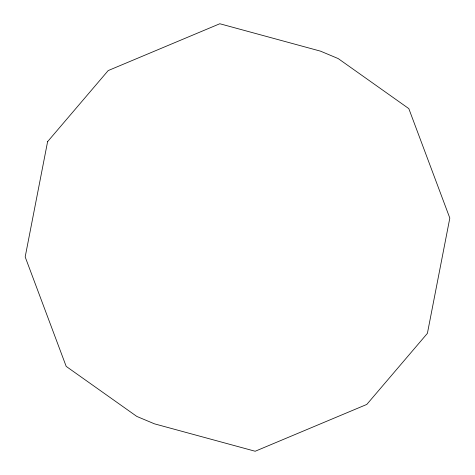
<?xml version="1.0" encoding="UTF-8"?>
<svg xmlns="http://www.w3.org/2000/svg" width="475" height="475" viewBox="0 0 475 475"><rect width="100%" height="100%" fill="white"/><g stroke="black" fill="none" stroke-linecap="round" stroke-linejoin="round"><path stroke-width="0.71" d="M47.601 141.639L25.181 256.916L66.191 366.391L136.806 416.427L154.482 423.843L255.182 451.25L366.801 404.427L427.399 333.361L449.819 218.084L408.809 108.609L338.194 58.573L320.518 51.157L219.818 23.75L108.199 70.573L47.601 141.639"/></g></svg>
